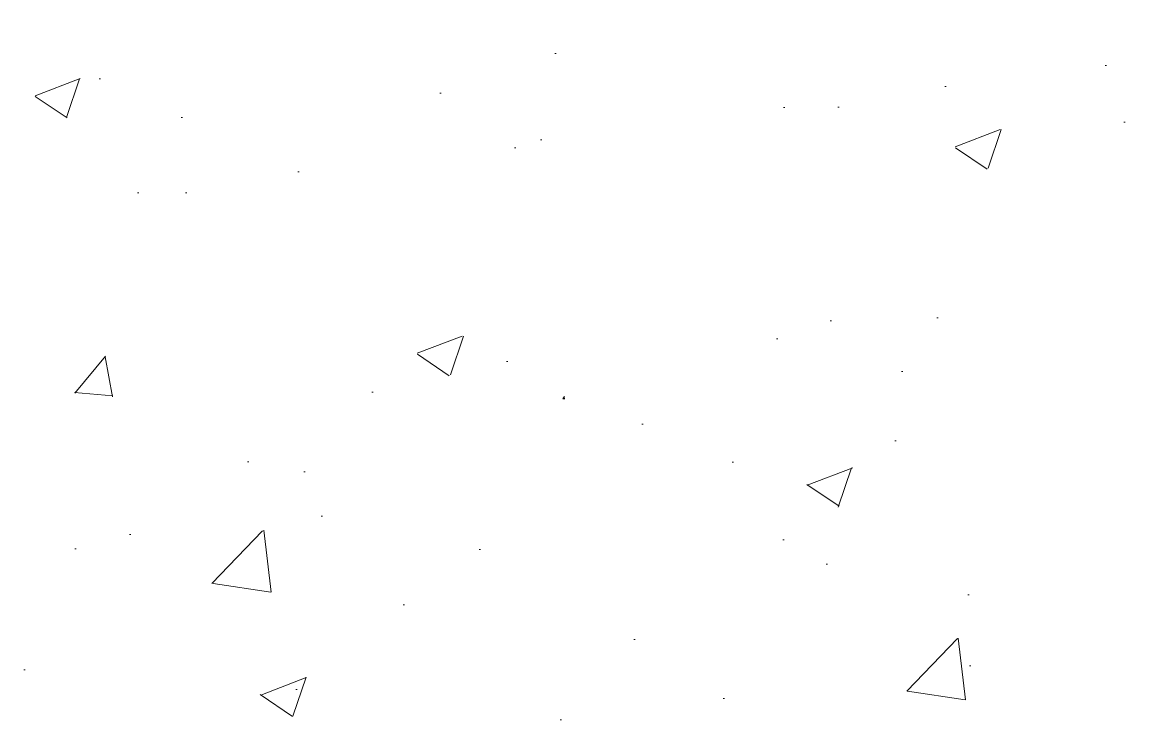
# Model space of a CAD drawing. Header units: millimetres. Extents: x 1251.1 to 1334.1, y 1577.6 to 1641.3.
# Drawn here: x 1312.1186 to 1312.1898, y 1598.1412 to 1598.1868 of the extents above; entities that cross this region are included whole.
import ezdxf

# ---------------------------------------------------------------- set-up
doc = ezdxf.new("R2010")
doc.units = ezdxf.units.MM
doc.linetypes.add('TRATTOPUNTO', pattern=[1, 0.5, -0.25, 0, -0.25])
doc.layers.add('MURATURA sezioni - section wall', color=7, linetype='Continuous', lineweight=40)
doc.layers.add('TRATTEGGIO - hatch', color=252, linetype='Continuous', lineweight=20)

msp = doc.modelspace()

# ---------------------------------------------------------------- hatches: boundary and pattern name
at = {"layer": 'TRATTEGGIO - hatch'}
h = msp.add_hatch(dxfattribs=at)
h.set_pattern_fill('AR-CONC', color=256, scale=0.004123137148598154, style=0)
h.set_pattern_definition([(49.99999999999999, (1309.303878972702, 1597.982252403281), (0.02957362104091462, -0.002587356589005836), [0.003092352861448615, -0.03401588147593477]), (355, (1309.303878972702, 1597.982252403281), (-0.005720907780372959, 0.03101391329341828), [0.002473882289158893, -0.02721270518074783]), (100.4513999999999, (1309.306343441044, 1597.982036790421), (0.02385273522557631, 0.02842653787584017), [0.002628095452477042, -0.02890905088433763]), (46.18420000000002, (1309.303878972702, 1597.990498677578), (0.04400381214097243, -0.006824575967793248), [0.004638529292172908, -0.05102382221390203]), (96.63559999999981, (1309.307545956673, 1597.989929960613), (0.03853742522657116, 0.04016421580622951), [0.003942143302409672, -0.043363569399636]), (351.1842, (1309.303878972702, 1597.990498677578), (0.03853739387361468, 0.04016424590615666), [0.003710823433738339, -0.04081905777112173]), (21, (1309.30800210985, 1597.988437109004), (0.02461129640849843, -0.01660052904829637), [0.003092352861448615, -0.03401588147593477]), (326.0000000000001, (1309.30800210985, 1597.988437109004), (0.01003222483869363, 0.02989893089040304), [0.002473882289158892, -0.02721270518074781]), (71.4514, (1309.310053050337, 1597.987053730273), (0.0346435313299713, 0.01329837472540619), [0.002628095452477046, -0.02890905088433767]), (37.49999999999999, (1309.303878972702, 1597.982252403281), (0.0005013675118029994, 0.01372567015271884), [0, -0.02688285420885995, 0, -0.02762501889560763, 0, -0.02731578360946276]), (7.499999999999998, (1309.303878972702, 1597.982252403281), (0.01084671782492256, 0.01626213581104352), [0, -0.01575038390764495, 0, -0.02626438363657024, 0, -0.01041092130021034]), (327.5, (1309.29468437686, 1597.982252403281), (0.02201023117337626, -0.0009299682952988782), [0, -0.01030784287149539, 0, -0.03216046975906561, 0, -0.04267446948799089]), (317.5, (1309.290561239712, 1597.982252403281), (0.02404556559364246, 0.004127465714141408), [0, -0.013400195732944, 0, -0.02135785042973843, 0, -0.03030505804219643])])
edge = h.paths.add_edge_path()
edge.add_spline(control_points=[(1312.221183732914, 1598.162829928158), (1312.220593754659, 1598.165000719064), (1312.216964423937, 1598.174154926001), (1312.208126591065, 1598.176565603046), (1312.209659424814, 1598.185770907076), (1312.210041293656, 1598.187274967384)], knot_values=[25.95911823359967, 25.95911823359967, 25.95911823359967, 25.95911823359967, 31.77459996535403, 52.7166383466007, 56.51446597499052, 56.51446597499052, 56.51446597499052, 56.51446597499052], degree=3, periodic=0)
edge.add_line((1312.210041293656, 1598.187274967384), (1312.11603487708, 1598.187274967384))
edge.add_line((1312.11603487708, 1598.187274967384), (1312.11603487708, 1598.162536144492))
edge.add_line((1312.11603487708, 1598.162536144492), (1312.220889949248, 1598.162536144492))
edge.add_line((1312.220889949248, 1598.162536144492), (1312.221183732914, 1598.162829928158))
h = msp.add_hatch(dxfattribs=at)
h.set_pattern_fill('AR-CONC', color=256, scale=0.0001649254859439261, style=0)
h.set_pattern_definition([(49.99999999999999, (1311.097054618141, 1598.349450511017), (0.03004689506569929, -0.002628761428005397), [0.003141830507231793, -0.03456013557954972]), (355, (1311.097054618141, 1598.349450511017), (-0.005812440200074101, 0.03151010967015869), [0.002513464405785436, -0.02764810846363978]), (100.4509999999999, (1311.099558516869, 1598.34923144874), (0.02423456349307451, 0.02888120483565244), [0.002670143617432164, -0.0293715797917538]), (46.18420000000002, (1311.097054618141, 1598.357828725703), (0.04470784254834795, -0.006933851364518926), [0.004712745760847674, -0.05184020336932442]), (96.63559999999981, (1311.100780268376, 1598.357250909263), (0.03915400873448994, 0.04080678004011242), [0.004005215426148231, -0.04405736968763057]), (351.1840000000001, (1311.097054618141, 1598.357828725703), (0.03915406997918928, 0.04080670779789227), [0.003770196608678152, -0.04147216269545967]), (21, (1311.101243725484, 1598.355734172031), (0.02500515773318056, -0.01686619033668463), [0.003141830507231793, -0.03456013557954972]), (326.0000000000001, (1311.101243725484, 1598.355734172031), (0.01019272955755599, 0.03037728981774691), [0.002513464405785434, -0.02764810846363977]), (71.4514, (1311.103327476536, 1598.354328660547), (0.03519781844871021, 0.01351116711873589), [0.002670143617432165, -0.02937157979175381]), (37.49999999999999, (1311.097054618141, 1598.349450511017), (0.0005093893919918452, 0.01394528087516234), [0, -0.02731297987620172, 0, -0.02806701919793735, 0, -0.02775283614721417]), (7.499999999999998, (1311.097054618141, 1598.349450511017), (0.01102026531012132, 0.01652232998402021), [0, -0.01600239005016727, 0, -0.02668461377475536, 0, -0.01057749604101371]), (327.5, (1311.087712908766, 1598.349450511017), (0.02236234479732243, -0.0009448158868400186), [0, -0.01047276835743931, 0, -0.03267503727521065, 0, -0.04335726099979875]), (317.5, (1311.083523801423, 1598.349450511017), (0.024430277222565, 0.004193476389521329), [0, -0.0136145988646711, 0, -0.02169957603661425, 0, -0.03078993897087157])])
edge = h.paths.add_edge_path()
edge.add_line((1312.015585016425, 1598.162536144492), (1312.015585016425, 1598.091257829112))
edge.add_spline(control_points=[(1312.015585016425, 1598.091257829112), (1312.030570306318, 1598.101856825396), (1312.076829032562, 1598.134575316066), (1312.167644671601, 1598.093988459278), (1312.206822016203, 1598.144075110075), (1312.221262077489, 1598.162536144492)], knot_values=[0, 0, 0, 0, 64.66447871797725, 199.6155189635813, 278.391400156254, 278.391400156254, 278.391400156254, 278.391400156254], degree=3, periodic=0)
edge.add_line((1312.221262077489, 1598.162536144492), (1312.015585016425, 1598.162536144492))

# ---------------------------------------------------------------- linework, layer by layer
at = {"layer": 'MURATURA sezioni - section wall', "linetype": 'TRATTOPUNTO', "ltscale": 0.02}
msp.add_spline([(1312.015585016425, 1598.091257829112), (1312.062519956677, 1598.116567339803), (1312.173792447611, 1598.118190529198), (1312.221262077489, 1598.162536144492)], degree=3, dxfattribs=at)
at = {"layer": 'TRATTEGGIO - hatch'}
msp.add_line((1312.153452028499, 1598.162536144492), (1312.153586457371, 1598.162536144492), dxfattribs=at)

doc.saveas('drawing.dxf')
